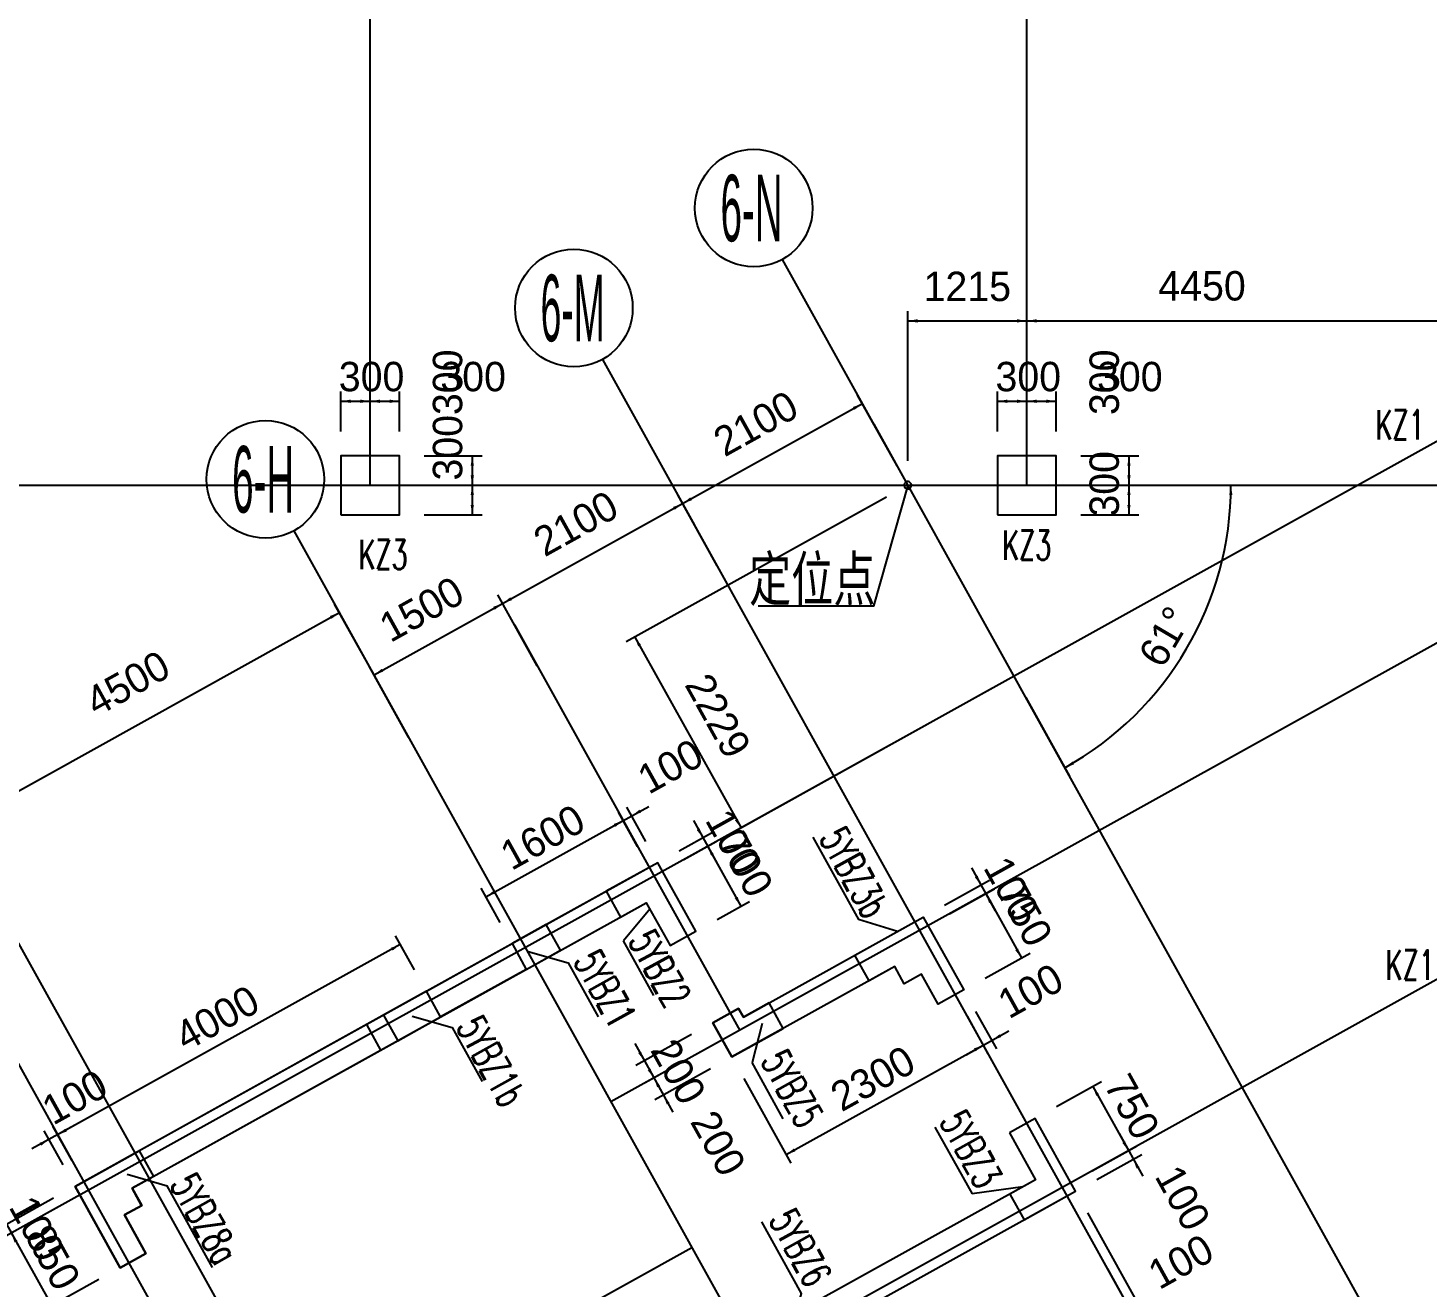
# Model space of a CAD drawing. Extents: x 19107 to 699106, y -67310 to 245688.
# Drawn here: x 493817 to 508102, y 130499 to 143353 of the extents above; entities that cross this region are included whole.
import ezdxf
from ezdxf.enums import TextEntityAlignment as Align

# ---------------------------------------------------------------- set-up
doc = ezdxf.new("R2010")
doc.units = 0
doc.header["$LTSCALE"] = 100
doc.header["$MEASUREMENT"] = 0
doc.linetypes.add('DASHED', pattern=[19.05, 12.7, -6.35])
for name, color, linetype in [('22000', 2, 'Continuous'), ('COLU_DASH', 9, 'DASHED'), ('DIM', 3, 'Continuous'), ('DOTE', 253, 'Continuous'), ('L-AXIS', 3, 'Continuous'), ('wall-主楼', 2, 'Continuous'), ('小尺寸', 4, 'Continuous')]:
    doc.layers.add(name, color=color, linetype=linetype)
doc.layers.add('Select Column Frame Line', color=7, linetype='Continuous', lineweight=0)
doc.layers.add('Select Column Frame Position', color=7, linetype='Continuous', lineweight=0)
doc.styles.get("Standard").update_dxf_attribs({"font": 'standard'})
doc.styles.add('汉字', font='汉字')
doc.dimstyles.get("Standard").update_dxf_attribs({"dimtxt": 300, "dimasz": 100, "dimexe": 100, "dimexo": 250, "dimgap": 100, "dimtad": 0, "dimtoh": 1, "dimdec": 0, "dimdsep": 46, "dimcen": 0.09, "dimclrt": 7, "dimadec": 0, "dimazin": 0, "dimtfac": 1, "dimtdec": 4, "dimtofl": 0, "dimtmove": 0, "dimatfit": 3, "dimfxl": 1, "dimtolj": 1, "dimtzin": 0, "dimarcsym": 0})

# ---------------------------------------------------------------- blocks, each defined once
blk = doc.blocks.new('*D2143')
at = {"layer": 'L-AXIS', "color": 0, "linetype": 'ByBlock', "lineweight": -2}
for p, q in [((505172, 138688), (506191, 138688)), ((503998, 136522), (504445, 135719))]:
    blk.add_line(p, q, dxfattribs=at)
blk.add_arc((502793, 138688), 3298, 299.0809, 0, dxfattribs=at)
for points in [[(506091, 138688), (506106, 138588), (506073, 138588)], [(504396, 135806), (504474, 135870), (504491, 135841)]]:
    blk.add_solid(points, dxfattribs=at)
at = {"layer": 'L-AXIS', "color": 7, "linetype": 'Continuous', "lineweight": -2, "insert": (505550, 137067), "char_height": 300, "width": 438.33, "attachment_point": 8, "rotation": 59.5405, "style": '汉字'}
blk.add_mtext('61%%D', dxfattribs=at)
blk = doc.blocks.new('*D3060')
at = {"layer": 'L-AXIS', "color": 0, "linetype": 'ByBlock', "lineweight": -2}
for p, q in [((502793, 138938), (502793, 140465)), ((504008, 139659), (504008, 140465)), ((502793, 140365), (504008, 140365))]:
    blk.add_line(p, q, dxfattribs=at)
for points in [[(502793, 140365), (502893, 140382), (502893, 140348)], [(504008, 140365), (503908, 140348), (503908, 140382)]]:
    blk.add_solid(points, dxfattribs=at)
at = {"layer": 'L-AXIS', "color": 7, "linetype": 'Continuous', "lineweight": -2, "insert": (503401, 140715), "char_height": 300, "width": 685, "attachment_point": 5, "style": '汉字'}
blk.add_mtext('1215', dxfattribs=at)
blk = doc.blocks.new('*D4110')
at = {"layer": 'L-AXIS', "color": 0, "linetype": 'ByBlock', "lineweight": -2}
for p, q in [((502684, 138885), (502282, 139608)), ((500495, 138501), (502331, 139521)), ((500848, 137865), (500446, 138589))]:
    blk.add_line(p, q, dxfattribs=at)
for points in [[(502331, 139521), (502251, 139458), (502235, 139487)], [(500495, 138501), (500574, 138564), (500590, 138535)]]:
    blk.add_solid(points, dxfattribs=at)
at = {"layer": 'L-AXIS', "color": 7, "linetype": 'Continuous', "lineweight": -2, "insert": (501243, 139317), "char_height": 300, "width": 775, "attachment_point": 5, "rotation": 29.0454, "style": '汉字'}
blk.add_mtext('2100', dxfattribs=at)
blk = doc.blocks.new('*D1723')
at = {"layer": 'L-AXIS', "color": 0, "linetype": 'ByBlock', "lineweight": -2}
for p, q in [((500848, 137865), (500446, 138589)), ((498659, 137482), (500495, 138501)), ((499012, 136846), (498610, 137569))]:
    blk.add_line(p, q, dxfattribs=at)
for points in [[(500495, 138501), (500416, 138438), (500399, 138467)], [(498659, 137482), (498738, 137545), (498755, 137516)]]:
    blk.add_solid(points, dxfattribs=at)
at = {"layer": 'L-AXIS', "color": 7, "linetype": 'Continuous', "lineweight": -2, "insert": (499407, 138297), "char_height": 300, "width": 775, "attachment_point": 5, "rotation": 29.0454, "style": '汉字'}
blk.add_mtext('2100', dxfattribs=at)
blk = doc.blocks.new('*D4103')
at = {"layer": 'L-AXIS', "color": 0, "linetype": 'ByBlock', "lineweight": -2}
for p, q in [((497348, 136753), (496946, 137476)), ((493061, 135204), (496995, 137389)), ((493414, 134569), (493012, 135292))]:
    blk.add_line(p, q, dxfattribs=at)
for points in [[(496995, 137389), (496915, 137326), (496899, 137355)], [(493061, 135204), (493140, 135267), (493156, 135238)]]:
    blk.add_solid(points, dxfattribs=at)
at = {"layer": 'L-AXIS', "color": 7, "linetype": 'Continuous', "lineweight": -2, "insert": (494834, 136667), "char_height": 300, "width": 790, "attachment_point": 5, "rotation": 29.0454, "style": '汉字'}
blk.add_mtext('4500', dxfattribs=at)
blk = doc.blocks.new('*D2127')
at = {"layer": 'L-AXIS', "color": 0, "linetype": 'ByBlock', "lineweight": -2}
for p, q in [((499012, 136846), (498610, 137569)), ((497348, 136753), (498659, 137482)), ((497701, 136118), (497299, 136841))]:
    blk.add_line(p, q, dxfattribs=at)
for points in [[(498659, 137482), (498580, 137418), (498564, 137448)], [(497348, 136753), (497427, 136816), (497443, 136787)]]:
    blk.add_solid(points, dxfattribs=at)
at = {"layer": 'L-AXIS', "color": 7, "linetype": 'Continuous', "lineweight": -2, "insert": (497833, 137423), "char_height": 300, "width": 690, "attachment_point": 5, "rotation": 29.0454, "style": '汉字'}
blk.add_mtext('1500', dxfattribs=at)
blk = doc.blocks.new('*D4296')
at = {"layer": 'L-AXIS', "color": 0, "linetype": 'ByBlock', "lineweight": -2}
for p, q in [((502575, 138566), (499922, 137091)), ((500009, 137140), (501093, 135192)), ((503658, 136618), (501005, 135143))]:
    blk.add_line(p, q, dxfattribs=at)
for points in [[(500009, 137140), (500072, 137060), (500043, 137044)], [(501093, 135192), (501029, 135271), (501059, 135287)]]:
    blk.add_solid(points, dxfattribs=at)
at = {"layer": 'L-AXIS', "color": 7, "linetype": 'Continuous', "lineweight": -2, "insert": (500857, 136336), "char_height": 300, "width": 775, "attachment_point": 5, "rotation": 299.0809, "style": '汉字'}
blk.add_mtext('2229', dxfattribs=at)
blk = doc.blocks.new('*D2057')
at = {"layer": 'L-AXIS', "color": 0, "linetype": 'ByBlock', "lineweight": -2}
for p, q in [((504008, 139659), (504008, 140465)), ((508458, 139659), (508458, 140465)), ((504008, 140365), (508458, 140365))]:
    blk.add_line(p, q, dxfattribs=at)
for points in [[(504008, 140365), (504108, 140382), (504108, 140348)], [(508458, 140365), (508358, 140348), (508358, 140382)]]:
    blk.add_solid(points, dxfattribs=at)
at = {"layer": 'L-AXIS', "color": 7, "linetype": 'Continuous', "lineweight": -2, "insert": (505796, 140721), "char_height": 300, "width": 795, "attachment_point": 5, "style": '汉字'}
blk.add_mtext('4450', dxfattribs=at)
blk = doc.blocks.new('_AXISO')
blk.add_circle((0, 0), 0.5)
blk = doc.blocks.new('*D834')
at = {"layer": '小尺寸', "color": 0, "linetype": 'ByBlock', "lineweight": -2}
for p, q in [((504539, 131218), (505146, 130125)), ((504627, 131267), (505234, 130174)), ((504923, 130116), (505360, 130359))]:
    blk.add_line(p, q, dxfattribs=at)
for points in [[(505185, 130261), (505265, 130325), (505281, 130295)], [(505098, 130213), (505018, 130150), (505002, 130179)]]:
    blk.add_solid(points, dxfattribs=at)
at = {"layer": '小尺寸', "color": 7, "linetype": 'Continuous', "lineweight": -2, "insert": (505580, 130767), "char_height": 300, "width": 476.67, "attachment_point": 5, "rotation": 29.0454, "style": '汉字'}
blk.add_mtext('100', dxfattribs=at)
blk = doc.blocks.new('*D409')
at = {"layer": '小尺寸', "color": 0, "linetype": 'ByBlock', "lineweight": -2}
for p, q in [((494079, 131414), (493510, 131099)), ((493501, 131322), (493744, 130885)), ((494127, 131327), (493559, 131011))]:
    blk.add_line(p, q, dxfattribs=at)
for points in [[(493598, 131147), (493535, 131227), (493564, 131243)], [(493646, 131060), (493710, 130980), (493680, 130964)]]:
    blk.add_solid(points, dxfattribs=at)
at = {"layer": '小尺寸', "color": 7, "linetype": 'Continuous', "lineweight": -2, "insert": (493907, 131106), "char_height": 300, "width": 476.67, "attachment_point": 5, "rotation": 299.0454, "style": '汉字'}
blk.add_mtext('100', dxfattribs=at)
blk = doc.blocks.new('*D3413')
at = {"layer": '小尺寸', "color": 0, "linetype": 'ByBlock', "lineweight": -2}
for p, q in [((494127, 131327), (493559, 131011)), ((493646, 131060), (494059, 130317)), ((494540, 130584), (493972, 130268))]:
    blk.add_line(p, q, dxfattribs=at)
for points in [[(493646, 131060), (493710, 130980), (493680, 130964)], [(494059, 130317), (493996, 130396), (494025, 130412)]]:
    blk.add_solid(points, dxfattribs=at)
at = {"layer": '小尺寸', "color": 7, "linetype": 'Continuous', "lineweight": -2, "insert": (494071, 130810), "char_height": 300, "width": 566.67, "attachment_point": 5, "rotation": 299.0454, "style": '汉字'}
blk.add_mtext('850', dxfattribs=at)
blk = doc.blocks.new('*D3739')
at = {"layer": '小尺寸', "color": 0, "linetype": 'ByBlock', "lineweight": -2}
for p, q in [((500461, 134958), (500791, 135142)), ((500606, 135268), (500849, 134831)), ((500509, 134871), (500839, 135054))]:
    blk.add_line(p, q, dxfattribs=at)
for points in [[(500703, 135093), (500640, 135172), (500669, 135189)], [(500752, 135006), (500815, 134926), (500786, 134910)]]:
    blk.add_solid(points, dxfattribs=at)
at = {"layer": '小尺寸', "color": 7, "linetype": 'Continuous', "lineweight": -2, "insert": (501012, 135051), "char_height": 300, "width": 476.67, "attachment_point": 5, "rotation": 299.0454, "style": '汉字'}
blk.add_mtext('100', dxfattribs=at)
blk = doc.blocks.new('*D4099')
at = {"layer": '小尺寸', "color": 0, "linetype": 'ByBlock', "lineweight": -2}
for p, q in [((500509, 134871), (500839, 135054)), ((500752, 135006), (501092, 134394)), ((500849, 134259), (501179, 134442))]:
    blk.add_line(p, q, dxfattribs=at)
for points in [[(500752, 135006), (500815, 134926), (500786, 134910)], [(501092, 134394), (501028, 134473), (501058, 134489)]]:
    blk.add_solid(points, dxfattribs=at)
at = {"layer": '小尺寸', "color": 7, "linetype": 'Continuous', "lineweight": -2, "insert": (501140, 134821), "char_height": 300, "width": 566.67, "attachment_point": 5, "rotation": 299.0454, "style": '汉字'}
blk.add_mtext('700', dxfattribs=at)
blk = doc.blocks.new('*D4428')
at = {"layer": '小尺寸', "color": 0, "linetype": 'ByBlock', "lineweight": -2}
for p, q in [((500035, 135004), (499841, 135354)), ((498490, 134490), (499889, 135267)), ((498636, 134228), (498442, 134577))]:
    blk.add_line(p, q, dxfattribs=at)
for points in [[(499889, 135267), (499810, 135203), (499794, 135233)], [(498490, 134490), (498570, 134553), (498586, 134524)]]:
    blk.add_solid(points, dxfattribs=at)
at = {"layer": '小尺寸', "color": 7, "linetype": 'Continuous', "lineweight": -2, "insert": (499068, 135097), "char_height": 300, "width": 685, "attachment_point": 5, "rotation": 29.0454, "style": '汉字'}
blk.add_mtext('1600', dxfattribs=at)
blk = doc.blocks.new('*D2146')
at = {"layer": '小尺寸', "color": 0, "linetype": 'ByBlock', "lineweight": -2}
for p, q in [((499714, 135170), (500151, 135412)), ((500035, 135004), (499841, 135354)), ((500122, 135053), (499928, 135403))]:
    blk.add_line(p, q, dxfattribs=at)
for points in [[(499977, 135315), (500056, 135378), (500072, 135349)], [(499889, 135267), (499810, 135203), (499794, 135233)]]:
    blk.add_solid(points, dxfattribs=at)
at = {"layer": '小尺寸', "color": 7, "linetype": 'Continuous', "lineweight": -2, "insert": (500371, 135820), "char_height": 300, "width": 476.67, "attachment_point": 5, "rotation": 29.0454, "style": '汉字'}
blk.add_mtext('100', dxfattribs=at)
blk = doc.blocks.new('*D681')
at = {"layer": '小尺寸', "color": 0, "linetype": 'ByBlock', "lineweight": -2}
for p, q in [((500009, 132992), (500300, 132467)), ((500587, 133084), (500018, 132768)), ((500684, 132909), (500115, 132593))]:
    blk.add_line(p, q, dxfattribs=at)
for points in [[(500106, 132817), (500043, 132896), (500072, 132912)], [(500203, 132642), (500266, 132563), (500237, 132546)]]:
    blk.add_solid(points, dxfattribs=at)
at = {"layer": '小尺寸', "color": 7, "linetype": 'Continuous', "lineweight": -2, "insert": (500453, 132706), "char_height": 300, "width": 566.67, "attachment_point": 5, "rotation": 299.0454, "style": '汉字'}
blk.add_mtext('200', dxfattribs=at)
blk = doc.blocks.new('*D1048')
at = {"layer": '小尺寸', "color": 0, "linetype": 'ByBlock', "lineweight": -2}
for p, q in [((503398, 133273), (503612, 132888)), ((503486, 133321), (503699, 132937)), ((503389, 132878), (503826, 133121))]:
    blk.add_line(p, q, dxfattribs=at)
for points in [[(503651, 133024), (503730, 133087), (503746, 133058)], [(503563, 132976), (503484, 132912), (503468, 132942)]]:
    blk.add_solid(points, dxfattribs=at)
at = {"layer": '小尺寸', "color": 7, "linetype": 'Continuous', "lineweight": -2, "insert": (504046, 133529), "char_height": 300, "width": 476.67, "attachment_point": 5, "rotation": 29.0454, "style": '汉字'}
blk.add_mtext('100', dxfattribs=at)
blk = doc.blocks.new('*D2604')
at = {"layer": '小尺寸', "color": 0, "linetype": 'ByBlock', "lineweight": -2}
for p, q in [((500684, 132909), (500115, 132593)), ((500106, 132817), (500397, 132292)), ((500781, 132734), (500213, 132418))]:
    blk.add_line(p, q, dxfattribs=at)
for points in [[(500203, 132642), (500140, 132721), (500169, 132737)], [(500300, 132467), (500363, 132388), (500334, 132372)]]:
    blk.add_solid(points, dxfattribs=at)
at = {"layer": '小尺寸', "color": 7, "linetype": 'Continuous', "lineweight": -2, "insert": (500859, 131975), "char_height": 300, "width": 566.67, "attachment_point": 5, "rotation": 299.0454, "style": '汉字'}
blk.add_mtext('200', dxfattribs=at)
blk = doc.blocks.new('*D2928')
at = {"layer": '小尺寸', "color": 0, "linetype": 'ByBlock', "lineweight": -2}
for p, q in [((503398, 133273), (503612, 132888)), ((501553, 131859), (503563, 132976)), ((501121, 132637), (501601, 131771))]:
    blk.add_line(p, q, dxfattribs=at)
for points in [[(503563, 132976), (503484, 132912), (503468, 132942)], [(501553, 131859), (501632, 131922), (501648, 131893)]]:
    blk.add_solid(points, dxfattribs=at)
at = {"layer": '小尺寸', "color": 7, "linetype": 'Continuous', "lineweight": -2, "insert": (502437, 132636), "char_height": 300, "width": 780, "attachment_point": 5, "rotation": 29.0454, "style": '汉字'}
blk.add_mtext('2300', dxfattribs=at)
blk = doc.blocks.new('*D3263')
at = {"layer": '小尺寸', "color": 0, "linetype": 'ByBlock', "lineweight": -2}
for p, q in [((503444, 134785), (503686, 134348)), ((503170, 134404), (503628, 134658)), ((503219, 134317), (503677, 134571))]:
    blk.add_line(p, q, dxfattribs=at)
for points in [[(503541, 134610), (503478, 134689), (503507, 134705)], [(503589, 134523), (503652, 134443), (503623, 134427)]]:
    blk.add_solid(points, dxfattribs=at)
at = {"layer": '小尺寸', "color": 7, "linetype": 'Continuous', "lineweight": -2, "insert": (503850, 134568), "char_height": 300, "width": 476.67, "attachment_point": 5, "rotation": 299.0454, "style": '汉字'}
blk.add_mtext('100', dxfattribs=at)
blk = doc.blocks.new('*D3586')
at = {"layer": '小尺寸', "color": 0, "linetype": 'ByBlock', "lineweight": -2}
for p, q in [((503219, 134317), (503677, 134571)), ((503589, 134523), (503953, 133867)), ((503583, 133661), (504041, 133915))]:
    blk.add_line(p, q, dxfattribs=at)
for points in [[(503589, 134523), (503652, 134443), (503623, 134427)], [(503953, 133867), (503890, 133946), (503919, 133962)]]:
    blk.add_solid(points, dxfattribs=at)
at = {"layer": '小尺寸', "color": 7, "linetype": 'Continuous', "lineweight": -2, "insert": (503990, 134316), "char_height": 300, "width": 566.67, "attachment_point": 5, "rotation": 299.0454, "style": '汉字'}
blk.add_mtext('750', dxfattribs=at)
blk = doc.blocks.new('*D1303')
at = {"layer": '小尺寸', "color": 0, "linetype": 'ByBlock', "lineweight": -2}
for p, q in [((504311, 132350), (504769, 132604)), ((504682, 132555), (505046, 131900)), ((504675, 131694), (505133, 131948))]:
    blk.add_line(p, q, dxfattribs=at)
for points in [[(504682, 132555), (504745, 132476), (504716, 132460)], [(505046, 131900), (504983, 131979), (505012, 131995)]]:
    blk.add_solid(points, dxfattribs=at)
at = {"layer": '小尺寸', "color": 7, "linetype": 'Continuous', "lineweight": -2, "insert": (505082, 132349), "char_height": 300, "width": 566.67, "attachment_point": 5, "rotation": 299.0454, "style": '汉字'}
blk.add_mtext('750', dxfattribs=at)
blk = doc.blocks.new('*D1627')
at = {"layer": '小尺寸', "color": 0, "linetype": 'ByBlock', "lineweight": -2}
for p, q in [((504949, 132075), (505191, 131638)), ((504675, 131694), (505133, 131948)), ((504724, 131607), (505182, 131861))]:
    blk.add_line(p, q, dxfattribs=at)
for points in [[(505046, 131900), (504983, 131979), (505012, 131995)], [(505094, 131812), (505157, 131733), (505128, 131717)]]:
    blk.add_solid(points, dxfattribs=at)
at = {"layer": '小尺寸', "color": 7, "linetype": 'Continuous', "lineweight": -2, "insert": (505599, 131418), "char_height": 300, "width": 476.67, "attachment_point": 5, "rotation": 299.0454, "style": '汉字'}
blk.add_mtext('100', dxfattribs=at)
blk = doc.blocks.new('*D4011')
at = {"layer": '小尺寸', "color": 0, "linetype": 'ByBlock', "lineweight": -2}
for p, q in [((504831, 130694), (505146, 130125)), ((502388, 128708), (505098, 130213)), ((502121, 129189), (502436, 128620))]:
    blk.add_line(p, q, dxfattribs=at)
for points in [[(505098, 130213), (505018, 130150), (505002, 130179)], [(502388, 128708), (502467, 128771), (502483, 128742)]]:
    blk.add_solid(points, dxfattribs=at)
at = {"layer": '小尺寸', "color": 7, "linetype": 'Continuous', "lineweight": -2, "insert": (503621, 129679), "char_height": 300, "width": 775, "attachment_point": 5, "rotation": 29.0454, "style": '汉字'}
blk.add_mtext('3100', dxfattribs=at)
blk = doc.blocks.new('*D39')
at = {"layer": '小尺寸', "color": 0, "linetype": 'ByBlock', "lineweight": -2}
for p, q in [((497616, 134004), (494119, 132062)), ((497760, 133745), (497568, 134092)), ((494263, 131803), (494071, 132150))]:
    blk.add_line(p, q, dxfattribs=at)
for points in [[(497616, 134004), (497537, 133941), (497521, 133970)], [(494119, 132062), (494198, 132125), (494215, 132096)]]:
    blk.add_solid(points, dxfattribs=at)
at = {"layer": '小尺寸', "color": 7, "linetype": 'Continuous', "lineweight": -2, "insert": (495746, 133252), "char_height": 300, "width": 790, "attachment_point": 5, "rotation": 29.0454, "style": '汉字'}
blk.add_mtext('4000', dxfattribs=at)
blk = doc.blocks.new('*D373')
at = {"layer": '小尺寸', "color": 0, "linetype": 'ByBlock', "lineweight": -2}
for p, q in [((494294, 132159), (493857, 131917)), ((494263, 131803), (494071, 132150)), ((494176, 131754), (493983, 132101))]:
    blk.add_line(p, q, dxfattribs=at)
for points in [[(494032, 132014), (493952, 131951), (493936, 131980)], [(494119, 132062), (494198, 132125), (494215, 132096)]]:
    blk.add_solid(points, dxfattribs=at)
at = {"layer": '小尺寸', "color": 7, "linetype": 'Continuous', "lineweight": -2, "insert": (494294, 132445), "char_height": 300, "width": 476.67, "attachment_point": 5, "rotation": 29.0454, "style": '汉字'}
blk.add_mtext('100', dxfattribs=at)
blk = doc.blocks.new('*D4758')
at = {"layer": 'DIM', "color": 0, "linetype": 'ByBlock', "lineweight": -2}
for p, q in [((497008, 139238), (497008, 139645)), ((497308, 139238), (497308, 139645)), ((497008, 139545), (497308, 139545))]:
    blk.add_line(p, q, dxfattribs=at)
for points in [[(497008, 139545), (497108, 139562), (497108, 139528)], [(497308, 139545), (497208, 139528), (497208, 139562)]]:
    blk.add_solid(points, dxfattribs=at)
at = {"layer": 'DIM', "color": 7, "linetype": 'Continuous', "lineweight": -2, "insert": (497323, 139795), "char_height": 300, "width": 566.67, "attachment_point": 5, "style": '汉字'}
blk.add_mtext('300', dxfattribs=at)
blk = doc.blocks.new('*D5083')
at = {"layer": 'DIM', "color": 0, "linetype": 'ByBlock', "lineweight": -2}
for p, q in [((497308, 139238), (497308, 139645)), ((497608, 139238), (497608, 139645)), ((497308, 139545), (497608, 139545))]:
    blk.add_line(p, q, dxfattribs=at)
for points in [[(497308, 139545), (497408, 139562), (497408, 139528)], [(497608, 139545), (497508, 139528), (497508, 139562)]]:
    blk.add_solid(points, dxfattribs=at)
at = {"layer": 'DIM', "color": 7, "linetype": 'Continuous', "lineweight": -2, "insert": (498359, 139795), "char_height": 300, "width": 566.67, "attachment_point": 5, "style": '汉字'}
blk.add_mtext('300', dxfattribs=at)
blk = doc.blocks.new('*D102')
at = {"layer": 'DIM', "color": 0, "linetype": 'ByBlock', "lineweight": -2}
for p, q in [((497858, 138988), (498450, 138988)), ((498350, 138988), (498350, 138688)), ((497858, 138688), (498450, 138688))]:
    blk.add_line(p, q, dxfattribs=at)
for points in [[(498350, 138988), (498367, 138888), (498334, 138888)], [(498350, 138688), (498334, 138788), (498367, 138788)]]:
    blk.add_solid(points, dxfattribs=at)
at = {"layer": 'DIM', "color": 7, "linetype": 'Continuous', "lineweight": -2, "insert": (498100, 139739), "char_height": 300, "width": 566.67, "attachment_point": 5, "rotation": 90, "style": '汉字'}
blk.add_mtext('300', dxfattribs=at)
blk = doc.blocks.new('*D437')
at = {"layer": 'DIM', "color": 0, "linetype": 'ByBlock', "lineweight": -2}
for p, q in [((497858, 138688), (498450, 138688)), ((498350, 138688), (498350, 138388)), ((497858, 138388), (498450, 138388))]:
    blk.add_line(p, q, dxfattribs=at)
for points in [[(498350, 138688), (498367, 138588), (498334, 138588)], [(498350, 138388), (498334, 138488), (498367, 138488)]]:
    blk.add_solid(points, dxfattribs=at)
at = {"layer": 'DIM', "color": 7, "linetype": 'Continuous', "lineweight": -2, "insert": (498100, 139071), "char_height": 300, "width": 566.67, "attachment_point": 5, "rotation": 90, "style": '汉字'}
blk.add_mtext('300', dxfattribs=at)
blk = doc.blocks.new('*D3411')
at = {"layer": 'DIM', "color": 0, "linetype": 'ByBlock', "lineweight": -2}
for p, q in [((503708, 139238), (503708, 139645)), ((504008, 139238), (504008, 139645)), ((503708, 139545), (504008, 139545))]:
    blk.add_line(p, q, dxfattribs=at)
for points in [[(503708, 139545), (503808, 139562), (503808, 139528)], [(504008, 139545), (503908, 139528), (503908, 139562)]]:
    blk.add_solid(points, dxfattribs=at)
at = {"layer": 'DIM', "color": 7, "linetype": 'Continuous', "lineweight": -2, "insert": (504023, 139795), "char_height": 300, "width": 566.67, "attachment_point": 5, "style": '汉字'}
blk.add_mtext('300', dxfattribs=at)
blk = doc.blocks.new('*D3745')
at = {"layer": 'DIM', "color": 0, "linetype": 'ByBlock', "lineweight": -2}
for p, q in [((504008, 139238), (504008, 139645)), ((504308, 139238), (504308, 139645)), ((504008, 139545), (504308, 139545))]:
    blk.add_line(p, q, dxfattribs=at)
for points in [[(504008, 139545), (504108, 139562), (504108, 139528)], [(504308, 139545), (504208, 139528), (504208, 139562)]]:
    blk.add_solid(points, dxfattribs=at)
at = {"layer": 'DIM', "color": 7, "linetype": 'Continuous', "lineweight": -2, "insert": (505059, 139795), "char_height": 300, "width": 566.67, "attachment_point": 5, "style": '汉字'}
blk.add_mtext('300', dxfattribs=at)
blk = doc.blocks.new('*D4075')
at = {"layer": 'DIM', "color": 0, "linetype": 'ByBlock', "lineweight": -2}
for p, q in [((504558, 138988), (505150, 138988)), ((505050, 138988), (505050, 138688)), ((504558, 138688), (505150, 138688))]:
    blk.add_line(p, q, dxfattribs=at)
for points in [[(505050, 138988), (505067, 138888), (505034, 138888)], [(505050, 138688), (505034, 138788), (505067, 138788)]]:
    blk.add_solid(points, dxfattribs=at)
at = {"layer": 'DIM', "color": 7, "linetype": 'Continuous', "lineweight": -2, "insert": (504800, 139739), "char_height": 300, "width": 566.67, "attachment_point": 5, "rotation": 90, "style": '汉字'}
blk.add_mtext('300', dxfattribs=at)
blk = doc.blocks.new('*D4411')
at = {"layer": 'DIM', "color": 0, "linetype": 'ByBlock', "lineweight": -2}
for p, q in [((504558, 138688), (505150, 138688)), ((505050, 138688), (505050, 138388)), ((504558, 138388), (505150, 138388))]:
    blk.add_line(p, q, dxfattribs=at)
for points in [[(505050, 138688), (505067, 138588), (505034, 138588)], [(505050, 138388), (505034, 138488), (505067, 138488)]]:
    blk.add_solid(points, dxfattribs=at)
at = {"layer": 'DIM', "color": 7, "linetype": 'Continuous', "lineweight": -2, "insert": (504800, 138703), "char_height": 300, "width": 566.67, "attachment_point": 5, "rotation": 90, "style": '汉字'}
blk.add_mtext('300', dxfattribs=at)

msp = doc.modelspace()

# ---------------------------------------------------------------- linework, layer by layer
at = {"layer": '22000', "linetype": 'Continuous'}
msp.add_lwpolyline([(494758.5, 130705.1), (495020.8, 130850.7), (494802.3, 131244.1), (494977.4, 131341.3), (494880, 131516.1), (500125.4, 134429.1), (500368.2, 133992), (500630.5, 134137.6), (500242.1, 134837), (494297.3, 131535.6), (494758.5, 130705.1)], dxfattribs=at)
at = {"layer": 'COLU_DASH'}
msp.add_line((497269.7, 133186.3), (497415.3, 132924), dxfattribs=at)
at = {"layer": 'DOTE'}
for p, q in [((497308.1, 138687.9), (497308.1, 146357.9)), ((504008.1, 138687.9), (504008.1, 146357.9)), ((509551.1, 139892.3), (485532.5, 126553.7)), ((502447.3, 139310.9), (514847.8, 116981.6)), ((491703.8, 138687.9), (593508.1, 138687.9)), ((510425, 138318.7), (499765.7, 132399.1)), ((500611.4, 138291.3), (517042.2, 108704.7)), ((498780.4, 137263), (501078.8, 133124.3)), ((497469, 136534.8), (503360.6, 125925.9)), ((511881.5, 135696), (501222.2, 129776.4)), ((493535, 134350), (508021.3, 108264.7)), ((493010.4, 134058.7), (498903.6, 123447.1)), ((487231.8, 123493.9), (500591.1, 130912.9))]:
    msp.add_line(p, q, dxfattribs=at)
at = {"layer": 'L-AXIS'}
for p, q in [((501513.8, 140991.8), (502452.2, 139302.1)), ((499677.9, 139972.3), (500616.3, 138282.6)), ((496530.7, 138224.5), (497469, 136534.8))]:
    msp.add_line(p, q, dxfattribs=at)
msp.add_lwpolyline([(502758.5, 138702, 1), (502828.1, 138673.9, 1)], format="xyb", close=True, dxfattribs=at)
msp.add_lwpolyline([(502793.3, 138687.9), (502444.5, 137454.6), (501268.8, 137454.6)], dxfattribs=at)
at = {"layer": 'Select Column Frame Line', "color": 200, "linetype": 'Continuous', "lineweight": -3}
for p, q in [((501825.3, 135099.5), (502291.7, 134259.5)), ((500162.2, 134363), (499892.3, 134041.5)), ((502689.6, 134137.3), (502291.7, 134259.5)), ((500202.6, 133482.8), (499892.3, 134041.5)), ((501307.2, 133198), (501205.1, 132798.2)), ((501523, 132225.7), (501205.1, 132798.2)), ((503070.8, 132140.9), (503449.5, 131458.9)), ((494828.4, 131659), (495236.3, 131542.4)), ((495700.1, 130707.3), (495236.3, 131542.4)), ((503966.4, 131529.2), (503449.5, 131458.9))]:
    msp.add_line(p, q, dxfattribs=at)
for points in [[(498921.1, 133931.8), (499329, 133815.2), (499634.9, 133264.4)], [(497735.9, 133273.6), (498143.8, 133157), (498449.7, 132606.2)], [(501594.4, 130033.1), (501711.1, 130441), (501303.2, 131175.4)]]:
    msp.add_lwpolyline(points, dxfattribs=at)
at = {"layer": 'Select Column Frame Position', "color": 7, "linetype": 'Continuous', "lineweight": -3}
for points in [[(497008.1, 138387.9), (497608.1, 138387.9), (497608.1, 138987.9), (497008.1, 138987.9), (497008.1, 138387.9)], [(503708.1, 138387.9), (504308.1, 138387.9), (504308.1, 138987.9), (503708.1, 138987.9), (503708.1, 138387.9)]]:
    msp.add_lwpolyline(points, dxfattribs=at)
at = {"layer": 'Select Column Frame Position', "color": 235, "linetype": 'Continuous', "lineweight": -3}
for points in [[(500242.1, 134837), (499717.5, 134545.7), (499863.2, 134283.4), (500125.4, 134429.1), (500368.2, 133992), (500630.5, 134137.6), (500242.1, 134837)], [(503364.3, 133539.7), (503102.3, 133394.2), (502932.1, 133700), (502757.5, 133603.1), (502660.4, 133777.9), (502398.1, 133632.3), (502252.5, 133894.5), (502951.9, 134282.9), (503364.3, 133539.7)], [(499105.6, 134205.8), (498755.9, 134011.6), (498901.5, 133749.4), (499251.2, 133943.6), (499105.6, 134205.8)], [(497881.6, 133526.1), (497444.5, 133283.4), (497590.2, 133021.1), (498027.3, 133263.9), (497881.6, 133526.1)], [(501067.4, 133350.8), (500805.1, 133205.1), (500999.3, 132855.4), (501523.9, 133146.7), (501378.2, 133409), (501116, 133263.4), (501067.4, 133350.8)], [(503830.8, 132083), (504097.4, 131601.9), (503835.5, 131456.5), (503981.2, 131194.2), (504505.7, 131485.5), (504092.8, 132228.5), (503830.8, 132083)], [(494758.5, 130705.1), (494297.3, 131535.6), (494952.9, 131899.7), (495098.6, 131637.4), (494880.3, 131516.2), (494977.4, 131341.3), (494802.3, 131244.1), (495020.8, 130850.7), (494758.5, 130705.1)]]:
    msp.add_lwpolyline(points, dxfattribs=at)
at = {"layer": 'wall-主楼'}
for points in [[(500242.1, 134837), (498755.9, 134011.6), (498901.5, 133749.4), (500125.4, 134429.1), (500368.2, 133992), (500630.5, 134137.6)], [(502932.3, 133700.2), (502757.5, 133603.1), (502660.4, 133777.9), (500999.3, 132855.4), (500805.1, 133205.1), (501067.4, 133350.8), (501116, 133263.4), (502951.9, 134282.9), (503364.5, 133539.8), (503102.3, 133394.2)], [(498755.9, 134011.6), (498901.5, 133749.4), (498027.3, 133263.9), (497881.6, 133526.1)], [(494297.3, 131535.6), (494758.5, 130705.1), (495020.8, 130850.7), (494802.3, 131244.1), (494977.1, 131341.2), (494880, 131516.1), (498027.3, 133263.9), (497881.6, 133526.1)], [(503830.5, 132082.8), (504097.5, 131602), (501125.1, 129951.3), (501562.1, 129164.5), (501999.2, 129407.2), (501707.9, 129931.8), (504505.5, 131485.4), (504092.8, 132228.5)]]:
    msp.add_lwpolyline(points, close=True, dxfattribs=at)

# ---------------------------------------------------------------- block references
at = {"layer": 'L-AXIS'}
ref = msp.add_blockref('_AXISO', (501222.5, 141516.4), dxfattribs=dict(at, xscale=1199.999999999997, yscale=1200, rotation=359.9996457873818))
ref.add_attrib('A', '6-N', (500883.1, 141177), dxfattribs={"height": 678.82, "style": '汉字', "width": 0.433333})
ref = msp.add_blockref('_AXISO', (499386.6, 140496.8), dxfattribs=dict(at, xscale=1199.999999999997, yscale=1200, rotation=359.9996457873818))
ref.add_attrib('A', '6-M', (499047.2, 140157.4), dxfattribs={"height": 678.82, "style": '汉字', "width": 0.419355})
ref = msp.add_blockref('_AXISO', (496239.4, 138749), dxfattribs=dict(at, xscale=1199.999999999997, yscale=1200, rotation=359.9996457873818))
ref.add_attrib('A', '6-H', (495900, 138409.6), dxfattribs={"height": 678.82, "style": '汉字', "width": 0.433333})

# ---------------------------------------------------------------- texts
at = {"color": 200, "linetype": 'Continuous', "lineweight": -3, "width": 0.7}
for s, p in [('KZ1', (507566.9, 139155.2)), ('KZ3', (497190.1, 137830.6)), ('KZ3', (503757.3, 137927.3)), ('KZ1', (507670.6, 133644))]:
    msp.add_text(s, height=300, dxfattribs=at).set_placement(p)
for s, p in [('5YBZ3b', (501883.9, 135089.4)), ('5YBZ2', (499935.6, 134040.9)), ('5YBZ1', (499376.7, 133833.8)), ('5YBZ1b', (498180.7, 133163.1)), ('5YBZ5', (501286.7, 132815.7)), ('5YBZ3', (503110.3, 132198.8)), ('5YBZ8a', (495259.2, 131555.8)), ('5YBZ6', (501369.8, 131193.5))]:
    msp.add_text(s, height=300, rotation=299.04537, dxfattribs=at).set_placement(p)
at = {"layer": 'L-AXIS', "width": 0.7}
msp.add_text('定位点', height=450, dxfattribs=at).set_placement((501819.3, 137507.9), align=Align.CENTER)

# ---------------------------------------------------------------- dimensions: what is measured, and where the dimension line sits
at = {"layer": 'DIM', "color": 200}
for base, p1, p2, picture, middle in [((497308.1, 139544.9), (497008.1, 138987.9), (497308.1, 138987.9), '*D4758', (496790, 139794.9)), ((497608.1, 139544.9), (497308.1, 138987.9), (497608.1, 138987.9), '*D5083', (497826.1, 139794.9)), ((504008.1, 139544.9), (503708.1, 138987.9), (504008.1, 138987.9), '*D3411', (503490, 139794.9)), ((504308.1, 139544.9), (504008.1, 138987.9), (504308.1, 138987.9), '*D3745', (504526.1, 139794.9))]:
    dim = msp.add_linear_dim(base=base, p1=p1, p2=p2, dimstyle='Standard', dxfattribs=at)
    dim.commit()
    dim.dimension.update_dxf_attribs({"geometry": picture, "text_midpoint": middle})
for base, p1, p2, picture, middle in [((498350.4, 138687.9), (497608.1, 138987.9), (497608.1, 138687.9), '*D102', (498100.4, 139206)), ((505050.4, 138687.9), (504308.1, 138987.9), (504308.1, 138687.9), '*D4075', (504800.4, 139206)), ((498350.4, 138387.9), (497608.1, 138687.9), (497608.1, 138387.9), '*D437', (498100.4, 138537.9)), ((505050.4, 138387.9), (504308.1, 138687.9), (504308.1, 138387.9), '*D4411', (504800.4, 138169.9))]:
    dim = msp.add_linear_dim(base=base, p1=p1, p2=p2, angle=90, dimstyle='Standard', dxfattribs=at)
    dim.commit()
    dim.dimension.update_dxf_attribs({"geometry": picture, "text_midpoint": middle})
at = {"layer": 'L-AXIS'}
for base, p1, p2, picture, middle in [((504008.1, 140365), (502793.3, 138687.9), (504008.1, 139409.1), '*D3060', (503400.7, 140715)), ((508458.1, 140365), (504008.1, 139409.1), (508458.1, 139409.1), '*D2057', (505795.6, 140721.4))]:
    dim = msp.add_linear_dim(base=base, p1=p1, p2=p2, dimstyle='Standard', dxfattribs=at)
    dim.commit()
    dim.dimension.update_dxf_attribs({"geometry": picture, "text_midpoint": middle})
for base, p1, p2, picture, middle in [((502330.8, 139520.7), (500969.3, 137646.9), (502805.2, 138666.5), '*D4110', (501242.9, 139316.9)), ((500494.9, 138501.1), (499133.4, 136627.4), (500969.3, 137646.9), '*D1723', (499407, 138297.3)), ((498659, 137481.6), (497822, 135899.1), (499133.4, 136627.4), '*D2127', (497833.4, 137423.4)), ((496994.7, 137388.9), (493535, 134350), (497469, 136534.8), '*D4103', (494833.7, 136666.6))]:
    dim = msp.add_linear_dim(base=base, p1=p1, p2=p2, angle=29.04537, dimstyle='Standard', dxfattribs=at)
    dim.commit()
    dim.dimension.update_dxf_attribs({"geometry": picture, "text_midpoint": middle})
dim = msp.add_aligned_dim(p1=(502793.3, 138687.9), p2=(503876.6, 136740), distance=-3185.7, dimstyle='Standard', dxfattribs=at)
dim.commit()
dim.dimension.update_dxf_attribs({"geometry": '*D4296', "text_midpoint": (500856.8, 136335.7)})
dim = msp.add_angular_dim_2l(base=(505296.7, 136541.3), line1=((502793.3, 138687.9), (503876.6, 136740)), line2=((502793.3, 138687.9), (504922, 138687.9)), dimstyle='Standard', dxfattribs=at)
dim.commit()
dim.dimension.update_dxf_attribs({"geometry": '*D2143', "text_midpoint": (505334.2, 137193.6)})
at = {"layer": '小尺寸'}
for p1, p2, distance, picture, middle in [((500156.1, 134785.8), (500243.5, 134834.3), 550, '*D2146', (500031.7, 135631.7)), ((498757.3, 134009), (500156.1, 134785.8), 550, '*D4428', (499068.3, 135096.8)), ((500242.1, 134837), (500290.6, 134749.6), 527.4, '*D3739', (500823.7, 135391)), ((500290.6, 134749.6), (500630.5, 134137.6), 527.4, '*D4099', (501140.2, 134821)), ((503277.1, 133491.3), (503364.5, 133539.8), -589.9, '*D1048', (503706.1, 133340.7)), ((500805.1, 133205.1), (500902.2, 133030.3), -800, '*D681', (500218.4, 133128.8)), ((494297.3, 131535.6), (494345.8, 131448.2), -800, '*D409', (493718.4, 131445.1)), ((494345.8, 131448.2), (494758.5, 130705.1), -800, '*D3413', (494071.3, 130809.6)), ((504418, 131436.8), (504505.5, 131485.4), -1400, '*D834', (505240.3, 130578)), ((501999.2, 129407.2), (504709.3, 130912.3), -800, '*D4011', (503621.3, 129678.9))]:
    dim = msp.add_aligned_dim(p1=p1, p2=p2, distance=distance, dimstyle='Standard', dxfattribs=at)
    dim.commit()
    dim.dimension.update_dxf_attribs({"geometry": picture, "text_midpoint": middle})
for base, p1, p2, angle, picture, middle in [((503589.2, 134522.5), (502951.9, 134282.9), (503000.4, 134195.5), 299.04537, '*D3263', (503661.2, 134907.8)), ((503953.4, 133866.8), (503000.4, 134195.5), (503364.5, 133539.8), 299.04537, '*D3586', (503989.9, 134316)), ((494119.1, 132062.3), (497881.6, 133526.1), (494384.7, 131584.1), 29.04537, '*D39', (495746.2, 133251.9)), ((503563.5, 132975.6), (500999.3, 132855.4), (503277.1, 133491.3), 29.04537, '*D2928', (502436.8, 132635.8)), ((500300, 132467), (500902.2, 133030.3), (500999.3, 132855.4), 299.04537, '*D2604', (500624.4, 132397.8)), ((494031.7, 132013.7), (494384.7, 131584.1), (494297.3, 131535.6), 29.04537, '*D373', (493954.1, 132256.6)), ((505045.7, 131899.8), (504092.8, 132228.5), (504456.9, 131572.8), 299.04537, '*D1303', (505082.2, 132349)), ((505094.3, 131812.4), (504456.9, 131572.8), (504505.5, 131485.4), 299.04537, '*D1627', (505410.9, 131757.2))]:
    dim = msp.add_linear_dim(base=base, p1=p1, p2=p2, angle=angle, dimstyle='Standard', dxfattribs=at)
    dim.commit()
    dim.dimension.update_dxf_attribs({"geometry": picture, "text_midpoint": middle})

doc.saveas('drawing.dxf')
